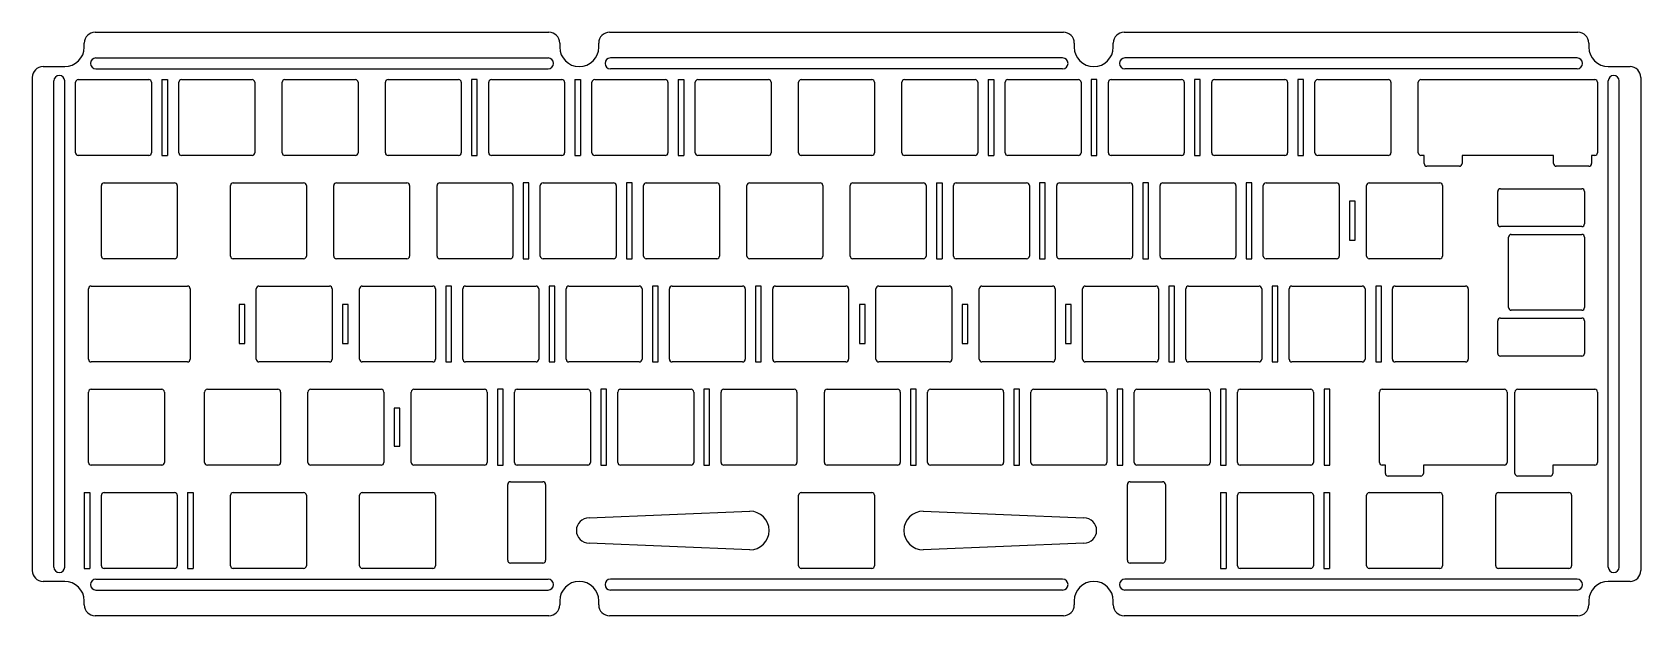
# Model space of a CAD drawing. Extents: x -185 to 112, y 130 to 238.
import ezdxf

# ---------------------------------------------------------------- set-up
doc = ezdxf.new("R2010")
doc.units = 0
doc.header["$MEASUREMENT"] = 0
doc.layers.get('0').update_dxf_attribs({"linetype": 'CONTINUOUS'})

msp = doc.modelspace()

# ---------------------------------------------------------------- linework, layer by layer
at = {"color": 0}
for p, q in [((-173.12, 237.57), (-89.42, 237.57)), ((-78.22, 237.57), (5.48, 237.57)), ((16.68, 237.57), (100.38, 237.57)), ((-175.12, 234.82), (-175.12, 235.57)), ((-87.42, 235.57), (-87.42, 234.82)), ((-80.22, 234.82), (-80.22, 235.57)), ((7.48, 235.57), (7.48, 234.82)), ((14.68, 234.82), (14.68, 235.57)), ((102.38, 235.57), (102.38, 234.82)), ((-172.97, 232.82), (-89.57, 232.82)), ((5.33, 232.82), (-78.07, 232.82)), ((100.23, 232.82), (16.83, 232.82)), ((-184.72, 229.22), (-184.72, 138.23)), ((-182.72, 231.22), (-178.72, 231.22)), ((-180.72, 138.88), (-180.72, 228.57)), ((-178.72, 138.88), (-178.72, 228.57)), ((-176.22, 228.82), (-163.22, 228.82)), ((-172.97, 230.82), (-89.57, 230.82)), ((-160.83, 228.82), (-160.83, 214.83)), ((-160.83, 228.82), (-159.78, 228.82)), ((-159.78, 228.82), (-159.78, 214.83)), ((-157.17, 228.82), (-144.17, 228.82)), ((-138.12, 228.82), (-125.12, 228.82)), ((-119.07, 228.82), (-106.07, 228.82)), ((-103.68, 228.82), (-103.68, 214.83)), ((-102.63, 228.82), (-103.68, 228.82)), ((-102.63, 214.83), (-102.63, 228.82)), ((-100.02, 228.82), (-87.02, 228.82)), ((-84.63, 228.82), (-84.63, 214.83)), ((-84.63, 228.82), (-83.58, 228.82)), ((-83.58, 228.82), (-83.58, 214.83)), ((-80.97, 228.82), (-67.97, 228.82)), ((5.33, 230.82), (-78.07, 230.82)), ((-65.58, 228.82), (-65.58, 214.83)), ((-65.58, 228.82), (-64.53, 228.82)), ((-64.53, 228.82), (-64.53, 214.83)), ((-61.92, 228.82), (-48.92, 228.82)), ((-42.87, 228.82), (-29.87, 228.82)), ((-23.82, 228.82), (-10.82, 228.82)), ((-8.43, 228.82), (-8.43, 214.83)), ((-8.43, 228.82), (-7.38, 228.82)), ((-7.38, 228.82), (-7.38, 214.83)), ((-4.77, 228.82), (8.23, 228.82)), ((10.62, 228.82), (10.62, 214.83)), ((11.67, 228.82), (10.62, 228.82)), ((11.67, 214.83), (11.67, 228.82)), ((14.28, 228.82), (27.28, 228.82)), ((100.23, 230.82), (16.83, 230.82)), ((29.67, 228.82), (29.67, 214.83)), ((30.72, 228.82), (29.67, 228.82)), ((30.72, 214.83), (30.72, 228.82)), ((33.33, 228.82), (46.33, 228.82)), ((48.72, 228.82), (48.72, 214.83)), ((49.77, 228.82), (48.72, 228.82)), ((49.77, 214.83), (49.77, 228.82)), ((52.38, 228.82), (65.38, 228.82)), ((71.43, 228.82), (103.48, 228.82)), ((105.98, 231.22), (109.98, 231.22)), ((105.98, 138.88), (105.98, 228.57)), ((107.98, 138.88), (107.98, 228.57)), ((111.98, 229.22), (111.98, 138.23)), ((-176.72, 215.32), (-176.72, 228.32)), ((-162.72, 228.32), (-162.72, 215.32)), ((-157.67, 215.32), (-157.67, 228.32)), ((-143.67, 228.32), (-143.67, 215.32)), ((-138.62, 215.32), (-138.62, 228.32)), ((-124.62, 228.32), (-124.62, 215.32)), ((-119.57, 215.32), (-119.57, 228.32)), ((-105.57, 228.32), (-105.57, 215.32)), ((-100.52, 215.32), (-100.52, 228.32)), ((-86.52, 228.32), (-86.52, 215.32)), ((-81.47, 215.32), (-81.47, 228.32)), ((-67.47, 228.32), (-67.47, 215.32)), ((-62.42, 215.32), (-62.42, 228.32)), ((-48.42, 228.32), (-48.42, 215.32)), ((-43.37, 215.32), (-43.37, 228.32)), ((-29.37, 228.32), (-29.37, 215.32)), ((-24.32, 215.32), (-24.32, 228.32)), ((-10.32, 228.32), (-10.32, 215.32)), ((-5.27, 215.32), (-5.27, 228.32)), ((8.73, 228.32), (8.73, 215.32)), ((13.78, 215.32), (13.78, 228.32)), ((27.78, 228.32), (27.78, 215.32)), ((32.83, 215.32), (32.83, 228.32)), ((46.83, 228.32), (46.83, 215.32)), ((51.88, 215.32), (51.88, 228.32)), ((65.88, 228.32), (65.88, 215.32)), ((70.93, 215.33), (70.93, 228.32)), ((103.98, 228.32), (103.98, 215.33)), ((-163.22, 214.82), (-176.22, 214.82)), ((-160.83, 214.83), (-159.78, 214.83)), ((-144.17, 214.82), (-157.17, 214.82)), ((-125.12, 214.82), (-138.12, 214.82)), ((-106.07, 214.82), (-119.07, 214.82)), ((-103.68, 214.83), (-102.63, 214.83)), ((-87.02, 214.82), (-100.02, 214.82)), ((-84.63, 214.83), (-83.58, 214.83)), ((-67.97, 214.82), (-80.97, 214.82)), ((-65.58, 214.83), (-64.53, 214.83)), ((-48.92, 214.82), (-61.92, 214.82)), ((-29.87, 214.82), (-42.87, 214.82)), ((-10.82, 214.82), (-23.82, 214.82)), ((-8.43, 214.83), (-7.38, 214.83)), ((8.23, 214.82), (-4.77, 214.82)), ((10.62, 214.83), (11.67, 214.83)), ((27.28, 214.82), (14.28, 214.82)), ((29.67, 214.83), (30.72, 214.83)), ((46.33, 214.82), (33.33, 214.82)), ((48.72, 214.83), (49.77, 214.83)), ((65.38, 214.82), (52.38, 214.82)), ((72.01, 214.83), (71.43, 214.83)), ((72.01, 213.32), (72.01, 214.83)), ((95.89, 214.83), (79.01, 214.83)), ((79.01, 214.83), (79.01, 213.32)), ((95.89, 213.32), (95.89, 214.83)), ((103.48, 214.83), (102.89, 214.83)), ((102.89, 214.83), (102.89, 213.32)), ((78.51, 212.82), (72.51, 212.82)), ((102.39, 212.82), (96.39, 212.82)), ((-171.96, 196.27), (-171.96, 209.27)), ((-171.46, 209.77), (-158.46, 209.77)), ((-157.96, 209.27), (-157.96, 196.27)), ((-148.15, 196.27), (-148.15, 209.27)), ((-147.65, 209.77), (-134.65, 209.77)), ((-134.15, 209.27), (-134.15, 196.27)), ((-129.1, 196.27), (-129.1, 209.27)), ((-128.6, 209.77), (-115.6, 209.77)), ((-115.1, 209.27), (-115.1, 196.27)), ((-110.05, 196.27), (-110.05, 209.27)), ((-109.55, 209.77), (-96.55, 209.77)), ((-96.05, 209.27), (-96.05, 196.27)), ((-94.16, 209.77), (-94.16, 195.78)), ((-93.11, 209.77), (-94.16, 209.77)), ((-93.11, 195.78), (-93.11, 209.77)), ((-91, 196.27), (-91, 209.27)), ((-90.5, 209.77), (-77.5, 209.77)), ((-77, 209.27), (-77, 196.27)), ((-75.11, 209.77), (-75.11, 195.78)), ((-74.06, 209.77), (-75.11, 209.77)), ((-74.06, 195.78), (-74.06, 209.77)), ((-71.95, 196.27), (-71.95, 209.27)), ((-71.45, 209.77), (-58.45, 209.77)), ((-57.95, 209.27), (-57.95, 196.27)), ((-52.9, 196.27), (-52.9, 209.27)), ((-52.4, 209.77), (-39.4, 209.77)), ((-38.9, 209.27), (-38.9, 196.27)), ((-33.85, 196.27), (-33.85, 209.27)), ((-33.35, 209.77), (-20.35, 209.77)), ((-19.85, 209.27), (-19.85, 196.27)), ((-17.96, 209.77), (-17.96, 195.78)), ((-17.96, 209.77), (-16.91, 209.77)), ((-16.91, 209.77), (-16.91, 195.78)), ((-14.8, 196.27), (-14.8, 209.27)), ((-14.3, 209.77), (-1.3, 209.77)), ((-0.8, 209.27), (-0.8, 196.27)), ((1.09, 209.77), (1.09, 195.78)), ((2.14, 209.77), (1.09, 209.77)), ((2.14, 195.78), (2.14, 209.77)), ((4.25, 196.27), (4.25, 209.27)), ((4.75, 209.77), (17.75, 209.77)), ((18.25, 209.27), (18.25, 196.27)), ((20.14, 209.77), (20.14, 195.78)), ((21.19, 209.77), (20.14, 209.77)), ((21.19, 195.78), (21.19, 209.77)), ((23.3, 196.27), (23.3, 209.27)), ((23.8, 209.77), (36.8, 209.77)), ((37.3, 209.27), (37.3, 196.27)), ((39.19, 209.77), (39.19, 195.78)), ((40.24, 209.77), (39.19, 209.77)), ((40.24, 195.78), (40.24, 209.77)), ((42.35, 196.27), (42.35, 209.27)), ((42.85, 209.77), (55.85, 209.77)), ((56.35, 209.27), (56.35, 196.27)), ((61.4, 196.27), (61.4, 209.27)), ((61.9, 209.77), (74.9, 209.77)), ((75.4, 209.27), (75.4, 196.27)), ((85.59, 202.19), (85.59, 208.19)), ((86.09, 208.69), (101.09, 208.69)), ((101.59, 208.19), (101.59, 202.19)), ((58.24, 206.36), (58.24, 199.19)), ((59.29, 206.36), (58.24, 206.36)), ((59.29, 199.19), (59.29, 206.36)), ((58.24, 199.19), (59.29, 199.19)), ((101.09, 201.69), (86.09, 201.69)), ((87.59, 186.75), (87.59, 199.75)), ((88.09, 200.25), (101.09, 200.25)), ((101.59, 199.75), (101.59, 186.75)), ((-158.46, 195.77), (-171.46, 195.77)), ((-134.65, 195.77), (-147.65, 195.77)), ((-115.6, 195.77), (-128.6, 195.77)), ((-96.55, 195.77), (-109.55, 195.77)), ((-94.16, 195.78), (-93.11, 195.78)), ((-77.5, 195.77), (-90.5, 195.77)), ((-75.11, 195.78), (-74.06, 195.78)), ((-58.45, 195.77), (-71.45, 195.77)), ((-39.4, 195.77), (-52.4, 195.77)), ((-20.35, 195.77), (-33.35, 195.77)), ((-17.96, 195.78), (-16.91, 195.78)), ((-1.3, 195.77), (-14.3, 195.77)), ((1.09, 195.78), (2.14, 195.78)), ((17.75, 195.77), (4.75, 195.77)), ((20.14, 195.78), (21.19, 195.78)), ((36.8, 195.77), (23.8, 195.77)), ((39.19, 195.78), (40.24, 195.78)), ((55.85, 195.77), (42.85, 195.77)), ((74.9, 195.77), (61.9, 195.77)), ((-174.34, 177.23), (-174.34, 190.22)), ((-173.84, 190.72), (-156.08, 190.72)), ((-155.58, 190.22), (-155.58, 177.22)), ((-143.39, 177.22), (-143.39, 190.22)), ((-142.89, 190.72), (-129.89, 190.72)), ((-129.39, 190.22), (-129.39, 177.22)), ((-124.34, 177.22), (-124.34, 190.22)), ((-123.84, 190.72), (-110.84, 190.72)), ((-110.34, 190.22), (-110.34, 177.22)), ((-108.44, 190.72), (-108.44, 176.73)), ((-107.39, 190.72), (-108.44, 190.72)), ((-107.39, 176.73), (-107.39, 190.72)), ((-105.29, 177.22), (-105.29, 190.22)), ((-104.79, 190.72), (-91.79, 190.72)), ((-91.29, 190.22), (-91.29, 177.22)), ((-89.39, 190.72), (-89.39, 176.73)), ((-88.34, 190.72), (-89.39, 190.72)), ((-88.34, 176.73), (-88.34, 190.72)), ((-86.24, 177.22), (-86.24, 190.22)), ((-85.74, 190.72), (-72.74, 190.72)), ((-72.24, 190.22), (-72.24, 177.22)), ((-69.29, 190.72), (-70.34, 190.72)), ((-70.34, 190.72), (-70.34, 176.73)), ((-69.29, 176.73), (-69.29, 190.72)), ((-67.19, 177.22), (-67.19, 190.22)), ((-66.69, 190.72), (-53.69, 190.72)), ((-53.19, 190.22), (-53.19, 177.22)), ((-51.29, 190.72), (-51.29, 176.73)), ((-50.24, 190.72), (-51.29, 190.72)), ((-50.24, 176.73), (-50.24, 190.72)), ((-48.14, 177.22), (-48.14, 190.22)), ((-47.64, 190.72), (-34.64, 190.72)), ((-34.14, 190.22), (-34.14, 177.22)), ((-29.09, 177.22), (-29.09, 190.22)), ((-28.59, 190.72), (-15.59, 190.72)), ((-15.09, 190.22), (-15.09, 177.22)), ((-10.04, 177.22), (-10.04, 190.22)), ((-9.54, 190.72), (3.46, 190.72)), ((3.96, 190.22), (3.96, 177.22)), ((9.01, 177.22), (9.01, 190.22)), ((9.51, 190.72), (22.51, 190.72)), ((23.01, 190.22), (23.01, 177.22)), ((24.91, 190.72), (24.91, 176.73)), ((25.96, 190.72), (24.91, 190.72)), ((25.96, 176.73), (25.96, 190.72)), ((28.06, 177.22), (28.06, 190.22)), ((28.56, 190.72), (41.56, 190.72)), ((42.06, 190.22), (42.06, 177.22)), ((43.96, 190.72), (43.96, 176.73)), ((45.01, 190.72), (43.96, 190.72)), ((45.01, 176.73), (45.01, 190.72)), ((47.11, 177.22), (47.11, 190.22)), ((47.61, 190.72), (60.61, 190.72)), ((61.11, 190.22), (61.11, 177.22)), ((63.11, 190.72), (63.11, 176.73)), ((64.16, 190.72), (63.11, 190.72)), ((64.16, 176.73), (64.16, 190.72)), ((66.16, 177.22), (66.16, 190.22)), ((66.66, 190.72), (79.66, 190.72)), ((80.16, 190.22), (80.16, 177.22)), ((-146.54, 187.31), (-146.54, 180.14)), ((-145.49, 187.31), (-146.54, 187.31)), ((-145.49, 180.14), (-145.49, 187.31)), ((-126.44, 187.31), (-127.49, 187.31)), ((-127.49, 187.31), (-127.49, 180.14)), ((-126.44, 180.14), (-126.44, 187.31)), ((-31.09, 187.31), (-32.14, 187.31)), ((-32.14, 187.31), (-32.14, 180.14)), ((-31.09, 180.14), (-31.09, 187.31)), ((-13.19, 187.31), (-13.19, 180.14)), ((-12.14, 187.31), (-13.19, 187.31)), ((-12.14, 180.14), (-12.14, 187.31)), ((6.91, 187.31), (5.86, 187.31)), ((5.86, 187.31), (5.86, 180.14)), ((6.91, 180.14), (6.91, 187.31)), ((85.59, 178.31), (85.59, 184.31)), ((86.09, 184.81), (101.09, 184.81)), ((101.09, 186.25), (88.09, 186.25)), ((101.59, 184.31), (101.59, 178.31)), ((-146.54, 180.14), (-145.49, 180.14)), ((-127.49, 180.14), (-126.44, 180.14)), ((-32.14, 180.14), (-31.09, 180.14)), ((-13.19, 180.14), (-12.14, 180.14)), ((5.86, 180.14), (6.91, 180.14)), ((-169.08, 176.72), (-173.84, 176.73)), ((-156.08, 176.72), (-169.08, 176.72)), ((-129.89, 176.72), (-142.89, 176.72)), ((-110.84, 176.72), (-123.84, 176.72)), ((-108.44, 176.73), (-107.39, 176.73)), ((-91.79, 176.72), (-104.79, 176.72)), ((-89.39, 176.73), (-88.34, 176.73)), ((-72.74, 176.72), (-85.74, 176.72)), ((-70.34, 176.73), (-69.29, 176.73)), ((-53.69, 176.72), (-66.69, 176.72)), ((-51.29, 176.73), (-50.24, 176.73)), ((-34.64, 176.72), (-47.64, 176.72)), ((-15.59, 176.72), (-28.59, 176.72)), ((3.46, 176.72), (-9.54, 176.72)), ((22.51, 176.72), (9.51, 176.72)), ((24.91, 176.73), (25.96, 176.73)), ((41.56, 176.72), (28.56, 176.72)), ((43.96, 176.73), (45.01, 176.73)), ((60.61, 176.72), (47.61, 176.72)), ((63.11, 176.73), (64.16, 176.73)), ((79.66, 176.72), (66.66, 176.72)), ((101.09, 177.81), (86.09, 177.81)), ((-174.34, 158.17), (-174.34, 171.17)), ((-173.84, 171.67), (-160.84, 171.67)), ((-160.34, 171.17), (-160.34, 158.17)), ((-152.91, 158.17), (-152.91, 171.17)), ((-152.41, 171.67), (-139.41, 171.67)), ((-138.91, 171.17), (-138.91, 158.17)), ((-133.86, 158.17), (-133.86, 171.17)), ((-133.36, 171.67), (-120.36, 171.67)), ((-119.86, 171.17), (-119.86, 158.17)), ((-114.81, 158.17), (-114.81, 171.17)), ((-114.31, 171.67), (-101.31, 171.67)), ((-100.81, 171.17), (-100.81, 158.17)), ((-98.92, 171.67), (-98.92, 157.68)), ((-97.87, 171.67), (-98.92, 171.67)), ((-97.87, 157.68), (-97.87, 171.67)), ((-95.76, 158.17), (-95.76, 171.17)), ((-95.26, 171.67), (-82.26, 171.67)), ((-81.76, 171.17), (-81.76, 158.17)), ((-79.87, 171.67), (-79.87, 157.68)), ((-78.82, 171.67), (-79.87, 171.67)), ((-78.82, 157.68), (-78.82, 171.67)), ((-76.71, 158.17), (-76.71, 171.17)), ((-76.21, 171.67), (-63.21, 171.67)), ((-62.71, 171.17), (-62.71, 158.17)), ((-59.77, 171.67), (-60.82, 171.67)), ((-60.82, 171.67), (-60.82, 157.68)), ((-59.77, 157.68), (-59.77, 171.67)), ((-57.66, 158.17), (-57.66, 171.17)), ((-57.16, 171.67), (-44.16, 171.67)), ((-43.66, 171.17), (-43.66, 158.17)), ((-38.61, 158.17), (-38.61, 171.17)), ((-38.11, 171.67), (-25.11, 171.67)), ((-24.61, 171.17), (-24.61, 158.17)), ((-22.72, 171.67), (-22.72, 157.68)), ((-21.67, 171.67), (-22.72, 171.67)), ((-21.67, 157.68), (-21.67, 171.67)), ((-19.56, 158.17), (-19.56, 171.17)), ((-19.06, 171.67), (-6.06, 171.67)), ((-5.56, 171.17), (-5.56, 158.17)), ((-3.67, 171.67), (-3.67, 157.68)), ((-2.62, 171.67), (-3.67, 171.67)), ((-2.62, 157.68), (-2.62, 171.67)), ((-0.51, 158.17), (-0.51, 171.17)), ((-0.01, 171.67), (12.99, 171.67)), ((13.49, 171.17), (13.49, 158.17)), ((15.38, 171.67), (15.38, 157.68)), ((16.43, 171.67), (15.38, 171.67)), ((16.43, 157.68), (16.43, 171.67)), ((18.54, 158.17), (18.54, 171.17)), ((19.04, 171.67), (32.04, 171.67)), ((32.54, 171.17), (32.54, 158.17)), ((34.43, 171.67), (34.43, 157.68)), ((35.48, 171.67), (34.43, 171.67)), ((35.48, 157.68), (35.48, 171.67)), ((37.59, 158.17), (37.59, 171.17)), ((38.09, 171.67), (51.09, 171.67)), ((51.59, 171.17), (51.59, 158.17)), ((53.59, 171.67), (53.59, 157.68)), ((54.64, 171.67), (53.59, 171.67)), ((54.64, 157.68), (54.64, 171.67)), ((63.78, 158.17), (63.78, 171.17)), ((64.28, 171.67), (86.81, 171.67)), ((87.31, 171.17), (87.31, 158.17)), ((88.75, 156.17), (88.75, 171.17)), ((89.25, 171.67), (103.48, 171.67)), ((103.98, 171.17), (103.98, 158.17)), ((-116.92, 168.17), (-117.97, 168.17)), ((-117.97, 168.17), (-117.97, 161.17)), ((-116.92, 161.17), (-116.92, 168.17)), ((-117.97, 161.17), (-116.92, 161.17)), ((-160.84, 157.67), (-173.84, 157.67)), ((-139.41, 157.67), (-152.41, 157.67)), ((-120.36, 157.67), (-133.36, 157.67)), ((-101.31, 157.67), (-114.31, 157.67)), ((-98.92, 157.68), (-97.87, 157.68)), ((-82.26, 157.67), (-95.26, 157.67)), ((-79.87, 157.68), (-78.82, 157.68)), ((-63.21, 157.67), (-76.21, 157.67)), ((-60.82, 157.68), (-59.77, 157.68)), ((-44.16, 157.67), (-57.16, 157.67)), ((-25.11, 157.67), (-38.11, 157.67)), ((-22.72, 157.68), (-21.67, 157.68)), ((-6.06, 157.67), (-19.06, 157.67)), ((-3.67, 157.68), (-2.62, 157.68)), ((12.99, 157.67), (-0.01, 157.67)), ((15.38, 157.68), (16.43, 157.68)), ((32.04, 157.67), (19.04, 157.67)), ((34.43, 157.68), (35.48, 157.68)), ((51.09, 157.67), (38.09, 157.67)), ((53.59, 157.68), (54.64, 157.68)), ((64.87, 157.67), (64.28, 157.67)), ((64.87, 156.17), (64.87, 157.67)), ((86.81, 157.67), (71.87, 157.67)), ((71.87, 157.67), (71.87, 156.17)), ((103.48, 157.67), (95.75, 157.67)), ((95.75, 157.67), (95.75, 156.17)), ((-96.52, 154.62), (-90.52, 154.62)), ((17.78, 154.62), (23.78, 154.62)), ((71.37, 155.67), (65.37, 155.67)), ((95.25, 155.67), (89.25, 155.67)), ((-175.12, 152.62), (-174.07, 152.62)), ((-175.12, 152.62), (-175.12, 138.63)), ((-174.07, 152.62), (-174.07, 138.63)), ((-171.96, 139.12), (-171.96, 152.12)), ((-171.46, 152.62), (-158.46, 152.62)), ((-157.96, 152.12), (-157.96, 139.12)), ((-156.07, 152.62), (-156.07, 138.63)), ((-156.07, 152.62), (-155.02, 152.62)), ((-155.02, 152.62), (-155.02, 138.63)), ((-148.15, 139.12), (-148.15, 152.12)), ((-147.65, 152.62), (-134.65, 152.62)), ((-134.15, 152.12), (-134.15, 139.12)), ((-124.34, 139.12), (-124.34, 152.12)), ((-123.84, 152.62), (-110.84, 152.62)), ((-110.34, 152.12), (-110.34, 139.12)), ((-97.02, 140.12), (-97.02, 154.12)), ((-90.02, 154.12), (-90.02, 140.12)), ((-43.37, 139.12), (-43.37, 152.12)), ((-42.87, 152.62), (-29.87, 152.62)), ((-29.37, 152.12), (-29.37, 139.12)), ((17.28, 140.12), (17.28, 154.12)), ((24.28, 154.12), (24.28, 140.12)), ((34.43, 152.62), (34.43, 138.63)), ((34.43, 152.62), (35.48, 152.62)), ((35.48, 152.62), (35.48, 138.63)), ((37.59, 139.12), (37.59, 152.12)), ((38.09, 152.62), (51.09, 152.62)), ((51.59, 152.12), (51.59, 139.12)), ((53.48, 152.62), (54.53, 152.62)), ((53.48, 152.62), (53.48, 138.63)), ((54.53, 152.62), (54.53, 138.63)), ((61.4, 139.12), (61.4, 152.12)), ((61.9, 152.62), (74.9, 152.62)), ((75.4, 152.12), (75.4, 139.12)), ((85.21, 139.12), (85.21, 152.12)), ((85.71, 152.62), (98.71, 152.62)), ((99.21, 152.12), (99.21, 139.12)), ((-82.02, 147.95), (-52.37, 149.2)), ((-20.37, 149.2), (9.27, 147.95)), ((-52.37, 142.05), (-82.02, 143.3)), ((9.27, 143.3), (-20.37, 142.05)), ((-90.52, 139.62), (-96.52, 139.62)), ((23.78, 139.62), (17.78, 139.62)), ((-175.12, 138.63), (-174.07, 138.63)), ((-172.97, 136.63), (-89.57, 136.63)), ((-158.46, 138.62), (-171.46, 138.62)), ((-156.07, 138.63), (-155.02, 138.63)), ((-134.65, 138.62), (-147.65, 138.62)), ((-110.84, 138.62), (-123.84, 138.62)), ((5.33, 136.63), (-78.07, 136.63)), ((-29.87, 138.62), (-42.87, 138.62)), ((100.23, 136.63), (16.83, 136.63)), ((34.43, 138.63), (35.48, 138.63)), ((51.09, 138.62), (38.09, 138.62)), ((53.48, 138.63), (54.53, 138.63)), ((74.9, 138.62), (61.9, 138.62)), ((98.71, 138.62), (85.71, 138.62)), ((-178.72, 136.23), (-182.72, 136.23)), ((-172.97, 134.63), (-89.57, 134.63)), ((5.33, 134.63), (-78.07, 134.63)), ((100.23, 134.63), (16.83, 134.63)), ((109.98, 136.23), (105.98, 136.23)), ((-175.12, 131.88), (-175.12, 132.63)), ((-87.42, 132.63), (-87.42, 131.88)), ((-80.22, 131.88), (-80.22, 132.63)), ((7.48, 132.63), (7.48, 131.88)), ((14.68, 131.88), (14.68, 132.63)), ((102.38, 132.63), (102.38, 131.88)), ((-89.42, 129.88), (-173.12, 129.88)), ((5.48, 129.88), (-78.22, 129.88)), ((100.38, 129.88), (16.68, 129.88))]:
    msp.add_line(p, q, dxfattribs=at)
for centre, radius, start, end in [((-173.12, 235.57), 2, 90, 180), ((-89.42, 235.57), 2, 0, 90), ((-78.22, 235.57), 2, 90, 180), ((5.48, 235.57), 2, 0, 90), ((16.68, 235.57), 2, 90, 180), ((100.38, 235.57), 2, 0, 90), ((-178.72, 234.82), 3.6, 270, 0), ((-83.82, 234.82), 3.6, 180, 270), ((-83.82, 234.82), 3.6, 270, 0), ((11.08, 234.82), 3.6, 180, 270), ((11.08, 234.82), 3.6, 270, 0), ((105.98, 234.82), 3.6, 180, 270), ((-172.97, 231.82), 1, 90, 270), ((-89.57, 231.82), 1, 270, 90), ((-78.07, 231.82), 1, 90, 270), ((5.33, 231.82), 1, 270, 90), ((16.83, 231.82), 1, 90, 270), ((100.23, 231.82), 1, 270, 90), ((-182.72, 229.22), 2, 90, 180), ((-179.72, 228.57), 1, 90, 180), ((-179.72, 228.57), 1, 0, 90), ((-176.22, 228.32), 0.5, 90, 180), ((-163.22, 228.32), 0.5, 0, 90), ((-157.17, 228.32), 0.5, 90, 180), ((-144.17, 228.32), 0.5, 0, 90), ((-138.12, 228.32), 0.5, 90, 180), ((-125.12, 228.32), 0.5, 0, 90), ((-119.07, 228.32), 0.5, 90, 180), ((-106.07, 228.32), 0.5, 0, 90), ((-100.02, 228.32), 0.5, 90, 180), ((-87.02, 228.32), 0.5, 0, 90), ((-80.97, 228.32), 0.5, 90, 180), ((-67.97, 228.32), 0.5, 0, 90), ((-61.92, 228.32), 0.5, 90, 180), ((-48.92, 228.32), 0.5, 0, 90), ((-42.87, 228.32), 0.5, 90, 180), ((-29.87, 228.32), 0.5, 0, 90), ((-23.82, 228.32), 0.5, 90, 180), ((-10.82, 228.32), 0.5, 0, 90), ((-4.77, 228.32), 0.5, 90, 180), ((8.23, 228.32), 0.5, 0, 90), ((14.28, 228.32), 0.5, 90, 180), ((27.28, 228.32), 0.5, 0, 90), ((33.33, 228.32), 0.5, 90, 180), ((46.33, 228.32), 0.5, 0, 90), ((52.38, 228.32), 0.5, 90, 180), ((65.38, 228.32), 0.5, 0, 90), ((71.43, 228.32), 0.5, 90, 180), ((103.48, 228.32), 0.5, 0, 90), ((106.98, 228.57), 1, 90, 180), ((106.98, 228.57), 1, 0, 90), ((109.98, 229.22), 2, 0, 90), ((-176.22, 215.32), 0.5, 180, 270), ((-163.22, 215.32), 0.5, 270, 0), ((-157.17, 215.32), 0.5, 180, 270), ((-144.17, 215.32), 0.5, 270, 0), ((-138.12, 215.32), 0.5, 180, 270), ((-125.12, 215.32), 0.5, 270, 0), ((-119.07, 215.32), 0.5, 180, 270), ((-106.07, 215.32), 0.5, 270, 0), ((-100.02, 215.32), 0.5, 180, 270), ((-87.02, 215.32), 0.5, 270, 0), ((-80.97, 215.32), 0.5, 180, 270), ((-67.97, 215.32), 0.5, 270, 0), ((-61.92, 215.32), 0.5, 180, 270), ((-48.92, 215.32), 0.5, 270, 0), ((-42.87, 215.32), 0.5, 180, 270), ((-29.87, 215.32), 0.5, 270, 0), ((-23.82, 215.32), 0.5, 180, 270), ((-10.82, 215.32), 0.5, 270, 0), ((-4.77, 215.32), 0.5, 180, 270), ((8.23, 215.32), 0.5, 270, 0), ((14.28, 215.32), 0.5, 180, 270), ((27.28, 215.32), 0.5, 270, 0), ((33.33, 215.32), 0.5, 180, 270), ((46.33, 215.32), 0.5, 270, 0), ((52.38, 215.32), 0.5, 180, 270), ((65.38, 215.32), 0.5, 270, 0), ((71.43, 215.33), 0.5, 180, 270), ((103.48, 215.33), 0.5, 270, 0), ((72.51, 213.32), 0.5, 180, 270), ((78.51, 213.32), 0.5, 270, 0), ((96.39, 213.32), 0.5, 180, 270), ((102.39, 213.32), 0.5, 270, 0), ((-171.46, 209.27), 0.5, 90, 180), ((-158.46, 209.27), 0.5, 0, 90), ((-147.65, 209.27), 0.5, 90, 180), ((-134.65, 209.27), 0.5, 0, 90), ((-128.6, 209.27), 0.5, 90, 180), ((-115.6, 209.27), 0.5, 0, 90), ((-109.55, 209.27), 0.5, 90, 180), ((-96.55, 209.27), 0.5, 0, 90), ((-90.5, 209.27), 0.5, 90, 180), ((-77.5, 209.27), 0.5, 0, 90), ((-71.45, 209.27), 0.5, 90, 180), ((-58.45, 209.27), 0.5, 0, 90), ((-52.4, 209.27), 0.5, 90, 180), ((-39.4, 209.27), 0.5, 0, 90), ((-33.35, 209.27), 0.5, 90, 180), ((-20.35, 209.27), 0.5, 0, 90), ((-14.3, 209.27), 0.5, 90, 180), ((-1.3, 209.27), 0.5, 0, 90), ((4.75, 209.27), 0.5, 90, 180), ((17.75, 209.27), 0.5, 0, 90), ((23.8, 209.27), 0.5, 90, 180), ((36.8, 209.27), 0.5, 0, 90), ((42.85, 209.27), 0.5, 90, 180), ((55.85, 209.27), 0.5, 0, 90), ((61.9, 209.27), 0.5, 90, 180), ((74.9, 209.27), 0.5, 0, 90), ((86.09, 208.19), 0.5, 90, 180), ((101.09, 208.19), 0.5, 0, 90), ((86.09, 202.19), 0.5, 180, 270), ((101.09, 202.19), 0.5, 270, 360), ((88.09, 199.75), 0.5, 90, 180), ((101.09, 199.75), 0.5, 0, 90), ((-171.46, 196.27), 0.5, 180, 270), ((-158.46, 196.27), 0.5, 270, 0), ((-147.65, 196.27), 0.5, 180, 270), ((-134.65, 196.27), 0.5, 270, 0), ((-128.6, 196.27), 0.5, 180, 270), ((-115.6, 196.27), 0.5, 270, 0), ((-109.55, 196.27), 0.5, 180, 270), ((-96.55, 196.27), 0.5, 270, 0), ((-90.5, 196.27), 0.5, 180, 270), ((-77.5, 196.27), 0.5, 270, 0), ((-71.45, 196.27), 0.5, 180, 270), ((-58.45, 196.27), 0.5, 270, 0), ((-52.4, 196.27), 0.5, 180, 270), ((-39.4, 196.27), 0.5, 270, 0), ((-33.35, 196.27), 0.5, 180, 270), ((-20.35, 196.27), 0.5, 270, 0), ((-14.3, 196.27), 0.5, 180, 270), ((-1.3, 196.27), 0.5, 270, 0), ((4.75, 196.27), 0.5, 180, 270), ((17.75, 196.27), 0.5, 270, 0), ((23.8, 196.27), 0.5, 180, 270), ((36.8, 196.27), 0.5, 270, 0), ((42.85, 196.27), 0.5, 180, 270), ((55.85, 196.27), 0.5, 270, 0), ((61.9, 196.27), 0.5, 180, 270), ((74.9, 196.27), 0.5, 270, 0), ((-173.84, 190.22), 0.5, 90, 180), ((-156.08, 190.22), 0.5, 0, 90), ((-142.89, 190.22), 0.5, 90, 180), ((-129.89, 190.22), 0.5, 0, 90), ((-123.84, 190.22), 0.5, 90, 180), ((-110.84, 190.22), 0.5, 0, 90), ((-104.79, 190.22), 0.5, 90, 180), ((-91.79, 190.22), 0.5, 0, 90), ((-85.74, 190.22), 0.5, 90, 180), ((-72.74, 190.22), 0.5, 0, 90), ((-66.69, 190.22), 0.5, 90, 180), ((-53.69, 190.22), 0.5, 0, 90), ((-47.64, 190.22), 0.5, 90, 180), ((-34.64, 190.22), 0.5, 0, 90), ((-28.59, 190.22), 0.5, 90, 180), ((-15.59, 190.22), 0.5, 0, 90), ((-9.54, 190.22), 0.5, 90, 180), ((3.46, 190.22), 0.5, 0, 90), ((9.51, 190.22), 0.5, 90, 180), ((22.51, 190.22), 0.5, 0, 90), ((28.56, 190.22), 0.5, 90, 180), ((41.56, 190.22), 0.5, 0, 90), ((47.61, 190.22), 0.5, 90, 180), ((60.61, 190.22), 0.5, 0, 90), ((66.66, 190.22), 0.5, 90, 180), ((79.66, 190.22), 0.5, 0, 90), ((86.09, 184.31), 0.5, 90, 180), ((88.09, 186.75), 0.5, 180, 270), ((101.09, 186.75), 0.5, 270, 0), ((101.09, 184.31), 0.5, 0, 90), ((86.09, 178.31), 0.5, 180, 270), ((101.09, 178.31), 0.5, 270, 0), ((-173.84, 177.23), 0.5, 180, 269.9924), ((-156.08, 177.22), 0.5, 270, 0), ((-142.89, 177.22), 0.5, 180, 270), ((-129.89, 177.22), 0.5, 270, 0), ((-123.84, 177.22), 0.5, 180, 270), ((-110.84, 177.22), 0.5, 270, 0), ((-104.79, 177.22), 0.5, 180, 270), ((-91.79, 177.22), 0.5, 270, 0), ((-85.74, 177.22), 0.5, 180, 270), ((-72.74, 177.22), 0.5, 270, 0), ((-66.69, 177.22), 0.5, 180, 270), ((-53.69, 177.22), 0.5, 270, 0), ((-47.64, 177.22), 0.5, 180, 270), ((-34.64, 177.22), 0.5, 270, 0), ((-28.59, 177.22), 0.5, 180, 270), ((-15.59, 177.22), 0.5, 270, 0), ((-9.54, 177.22), 0.5, 180, 270), ((3.46, 177.22), 0.5, 270, 0), ((9.51, 177.22), 0.5, 180, 270), ((22.51, 177.22), 0.5, 270, 0), ((28.56, 177.22), 0.5, 180, 270), ((41.56, 177.22), 0.5, 270, 0), ((47.61, 177.22), 0.5, 180, 270), ((60.61, 177.22), 0.5, 270, 0), ((66.66, 177.22), 0.5, 180, 270), ((79.66, 177.22), 0.5, 270, 0), ((-173.84, 171.17), 0.5, 90, 180), ((-160.84, 171.17), 0.5, 0, 90), ((-152.41, 171.17), 0.5, 90, 180), ((-139.41, 171.17), 0.5, 0, 90), ((-133.36, 171.17), 0.5, 90, 180), ((-120.36, 171.17), 0.5, 0, 90), ((-114.31, 171.17), 0.5, 90, 180), ((-101.31, 171.17), 0.5, 0, 90), ((-95.26, 171.17), 0.5, 90, 180), ((-82.26, 171.17), 0.5, 0, 90), ((-76.21, 171.17), 0.5, 90, 180), ((-63.21, 171.17), 0.5, 0, 90), ((-57.16, 171.17), 0.5, 90, 180), ((-44.16, 171.17), 0.5, 0, 90), ((-38.11, 171.17), 0.5, 90, 180), ((-25.11, 171.17), 0.5, 0, 90), ((-19.06, 171.17), 0.5, 90, 180), ((-6.06, 171.17), 0.5, 0, 90), ((-0.01, 171.17), 0.5, 90, 180), ((12.99, 171.17), 0.5, 0, 90), ((19.04, 171.17), 0.5, 90, 180), ((32.04, 171.17), 0.5, 0, 90), ((38.09, 171.17), 0.5, 90, 180), ((51.09, 171.17), 0.5, 0, 90), ((64.28, 171.17), 0.5, 90, 180), ((86.81, 171.17), 0.5, 0, 90), ((89.25, 171.17), 0.5, 90, 180), ((103.48, 171.17), 0.5, 0, 90), ((-173.84, 158.17), 0.5, 180, 270), ((-160.84, 158.17), 0.5, 270, 0), ((-152.41, 158.17), 0.5, 180, 270), ((-139.41, 158.17), 0.5, 270, 0), ((-133.36, 158.17), 0.5, 180, 270), ((-120.36, 158.17), 0.5, 270, 0), ((-114.31, 158.17), 0.5, 180, 270), ((-101.31, 158.17), 0.5, 270, 0), ((-95.26, 158.17), 0.5, 180, 270), ((-82.26, 158.17), 0.5, 270, 0), ((-76.21, 158.17), 0.5, 180, 270), ((-63.21, 158.17), 0.5, 270, 0), ((-57.16, 158.17), 0.5, 180, 270), ((-44.16, 158.17), 0.5, 270, 0), ((-38.11, 158.17), 0.5, 180, 270), ((-25.11, 158.17), 0.5, 270, 0), ((-19.06, 158.17), 0.5, 180, 270), ((-6.06, 158.17), 0.5, 270, 0), ((-0.01, 158.17), 0.5, 180, 270), ((12.99, 158.17), 0.5, 270, 0), ((19.04, 158.17), 0.5, 180, 270), ((32.04, 158.17), 0.5, 270, 0), ((38.09, 158.17), 0.5, 180, 270), ((51.09, 158.17), 0.5, 270, 0), ((64.28, 158.17), 0.5, 180, 270), ((86.81, 158.17), 0.5, 270, 0), ((103.48, 158.17), 0.5, 270, 0), ((-96.52, 154.12), 0.5, 90, 180), ((-90.52, 154.12), 0.5, 0, 90), ((17.78, 154.12), 0.5, 90, 180), ((23.78, 154.12), 0.5, 0, 90), ((65.37, 156.17), 0.5, 180, 270), ((71.37, 156.17), 0.5, 270, 0), ((89.25, 156.17), 0.5, 180, 270), ((95.25, 156.17), 0.5, 270, 0), ((-171.46, 152.12), 0.5, 90, 180), ((-158.46, 152.12), 0.5, 0, 90), ((-147.65, 152.12), 0.5, 90, 180), ((-134.65, 152.12), 0.5, 0, 90), ((-123.84, 152.12), 0.5, 90, 180), ((-110.84, 152.12), 0.5, 0, 90), ((-42.87, 152.12), 0.5, 90, 180), ((-29.87, 152.12), 0.5, 0, 90), ((38.09, 152.12), 0.5, 90, 180), ((51.09, 152.12), 0.5, 0, 90), ((61.9, 152.12), 0.5, 90, 180), ((74.9, 152.12), 0.5, 0, 90), ((85.71, 152.12), 0.5, 90, 180), ((98.71, 152.12), 0.5, 0, 90), ((-52.37, 145.62), 3.57, 270, 90), ((-20.37, 145.62), 3.57, 90, 270), ((-82.02, 145.62), 2.33, 90, 270), ((9.27, 145.62), 2.33, 270, 90), ((-96.52, 140.12), 0.5, 180, 270), ((-90.52, 140.12), 0.5, 270, 0), ((17.78, 140.12), 0.5, 180, 270), ((23.78, 140.12), 0.5, 270, 0), ((-182.72, 138.23), 2, 180, 270), ((-179.72, 138.88), 1, 180, 0), ((-172.97, 135.63), 1, 90, 270), ((-171.46, 139.12), 0.5, 180, 270), ((-158.46, 139.12), 0.5, 270, 0), ((-147.65, 139.12), 0.5, 180, 270), ((-134.65, 139.12), 0.5, 270, 0), ((-123.84, 139.12), 0.5, 180, 270), ((-110.84, 139.12), 0.5, 270, 0), ((-89.57, 135.63), 1, 270, 90), ((-78.07, 135.63), 1, 90, 270), ((-42.87, 139.12), 0.5, 180, 270), ((-29.87, 139.12), 0.5, 270, 0), ((5.33, 135.63), 1, 270, 90), ((16.83, 135.63), 1, 90, 270), ((38.09, 139.12), 0.5, 180, 270), ((51.09, 139.12), 0.5, 270, 0), ((61.9, 139.12), 0.5, 180, 270), ((74.9, 139.12), 0.5, 270, 0), ((85.71, 139.12), 0.5, 180, 270), ((98.71, 139.12), 0.5, 270, 0), ((100.23, 135.63), 1, 270, 90), ((106.98, 138.88), 1, 180, 0), ((109.98, 138.23), 2, 270, 0), ((-178.72, 132.63), 3.6, 0, 90), ((-83.82, 132.63), 3.6, 0, 180), ((11.08, 132.63), 3.6, 0, 180), ((105.98, 132.63), 3.6, 90, 180), ((-173.12, 131.88), 2, 180, 270), ((-89.42, 131.88), 2, 270, 0), ((-78.22, 131.88), 2, 180, 270), ((5.48, 131.88), 2, 270, 0), ((16.68, 131.88), 2, 180, 270), ((100.38, 131.88), 2, 270, 0)]:
    msp.add_arc(centre, radius, start, end, dxfattribs=at)

doc.saveas('drawing.dxf')
